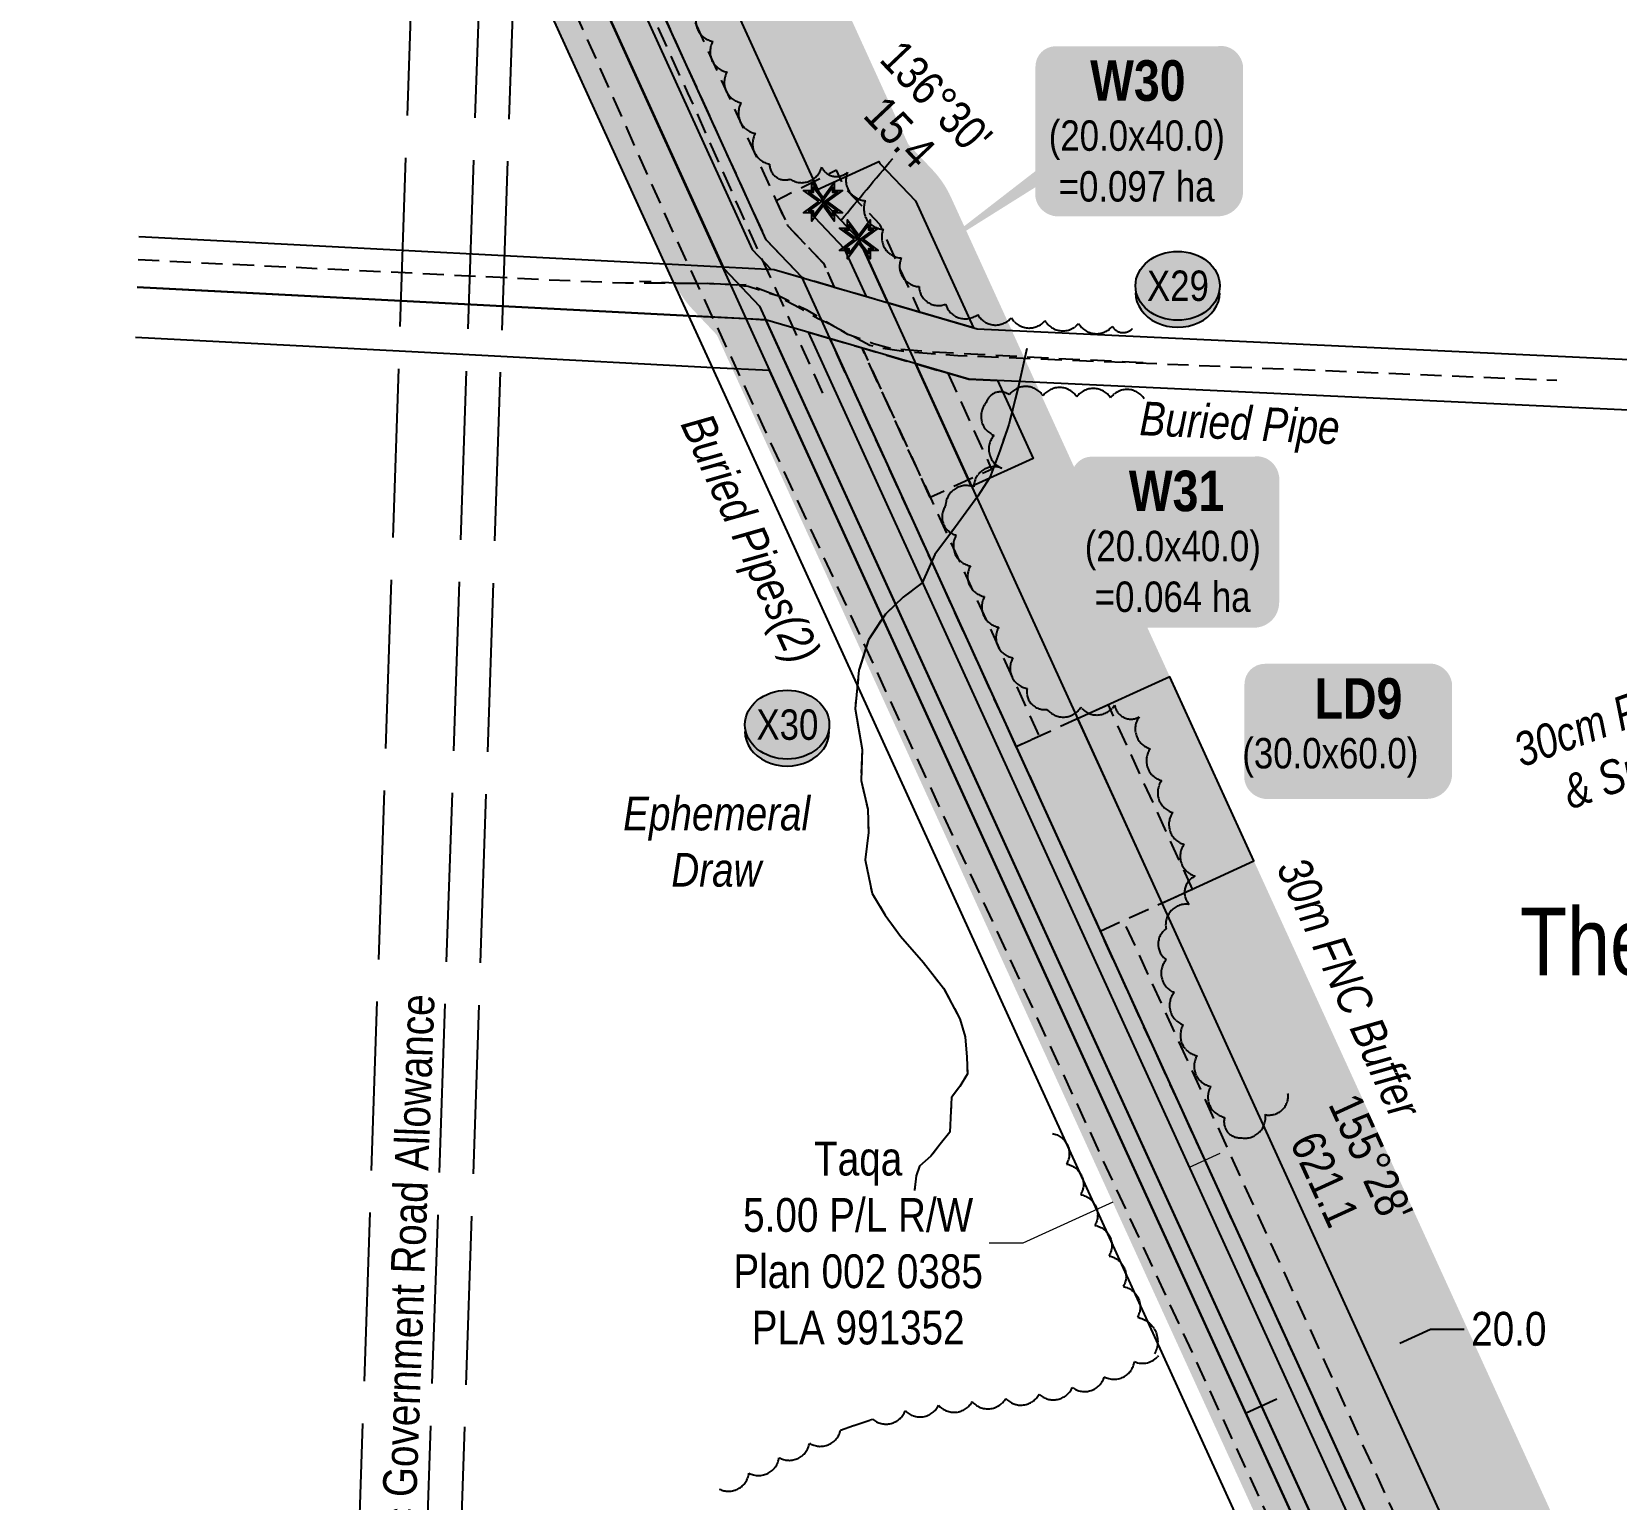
# Model space of a CAD drawing. Extents: x 347027 to 352250, y 6156875 to 6165050.
# Drawn here: x 350372 to 350841.2, y 6159494.6 to 6159929.2 of the extents above; entities that cross this region are included whole.
import ezdxf
from ezdxf.enums import TextEntityAlignment as Align

# ---------------------------------------------------------------- set-up
doc = ezdxf.new("R2010")
doc.units = 0
doc.header["$LTSCALE"] = 5
doc.header["$PDSIZE"] = 20
for name, pattern in [('0', [1, 1, 0]), ('foc-TOPO-ephemeral', [6.25, 3.125, -0.625, 0.625, -0.625, 0.625, -0.625]), ('foc-UNSURVEYED', [12.5, 10, -2.5]), ('HIDDEN2', [1.875, 1.25, -0.625]), ('UG_PIPE', [1.875, 1.25, -0.625])]:
    doc.linetypes.add(name, pattern=pattern)
doc.layers.get('Defpoints').update_dxf_attribs({"color": 9})
for name, color, linetype in [('AS-PIPE-UG', 44, 'UG_PIPE'), ('AS-PIPE-UG-T', 44, 'Continuous'), ('C-RW', 13, 'Continuous'), ('C-SYMBOL', 7, 'Continuous'), ('F-RW', 190, 'Continuous'), ('L-BD', 7, 'Continuous'), ('L-MON', 1, 'Continuous'), ('L-ROAD-T', 7, 'Continuous'), ('L-USEC', 7, 'foc-UNSURVEYED'), ('P-BUFFER-H 30m', 51, 'Continuous'), ('P-BUFFER-T', 40, 'Continuous'), ('P-CROSSINGS', 250, 'Continuous'), ('P-PROPOSED', 10, 'Continuous'), ('P-PROPOSED-H', 21, 'Continuous'), ('P-TEMP-BLOCKS', 250, 'Continuous'), ('P-TEMP-H', 41, 'Continuous'), ('P-TEMP_LOG DECK', 46, 'Continuous'), ('P-TEMP_WORKSPACE', 46, 'Continuous'), ('P-TXT', 4, 'Continuous'), ('P-WORKAREA', 113, 'Continuous'), ('P-WORKAREA-H', 111, 'Continuous'), ('T-BUSH', 110, '0'), ('T-BUSH-T', 110, 'Continuous'), ('T-DRAW', 143, 'foc-TOPO-ephemeral'), ('T-EXISTING TFA', 220, 'HIDDEN2'), ('T-WATER-T', 170, 'Continuous')]:
    doc.layers.add(name, color=color, linetype=linetype)
doc.layers.add('F-RW-T', color=190, linetype='Continuous', lineweight=9)
doc.styles.add('100L', font='ARIALN.TTF', dxfattribs={"height": 11})
doc.styles.add('175L', font='ARIALN.TTF', dxfattribs={"height": 20})
doc.styles.add('80', font='ARIALN.TTF', dxfattribs={"height": 10})
doc.styles.add('80CG', font='ARIALN.TTF', dxfattribs={"height": 10})
doc.styles.add('80L', font='ARIALN.TTF', dxfattribs={"height": 10})
doc.styles.add('BOLD', font='ARIALNB.TTF')
doc.styles.add('Crossing', font='ARIALN.TTF', dxfattribs={"height": 10})
doc.styles.add('foc-LtypeFont', font='ARIALN.TTF', dxfattribs={"height": 7.35})
doc.linetypes.add('foc-TOPO-flowdirection-NOLINE', pattern='A,0,[">",foc-LtypeFont,S=0.3,R=0,X=0,Y=-0.945],-20,[">",foc-LtypeFont,S=0.3,R=0,X=0,Y=-0.945],0', length=20)
doc.dimstyles.new('Compass 5 000', dxfattribs={"dimscale": 5, "dimtxt": 9, "dimasz": 2, "dimexe": 0.2, "dimexo": 0.0625, "dimgap": 0.5, "dimtad": 0, "dimtih": 1, "dimtoh": 1, "dimzin": 0, "dimdsep": 46, "dimtxsty": '80CG', "dimcen": 0.1, "dimse1": 1, "dimse2": 1, "dimclrd": 256, "dimclrt": 256, "dimaunit": 1, "dimadec": 4, "dimazin": 0, "dimtfac": 0.06, "dimtofl": 0, "dimtmove": 0, "dimatfit": 1, "dimfxl": 0.2, "dimtolj": 1, "dimtzin": 0, "dimlwd": -1, "dimarcsym": 0})

# ---------------------------------------------------------------- blocks, each defined once
blk = doc.blocks.new('*D56')
at = {"layer": 'Defpoints', "color": 0, "transparency": 16777216}
for p in [(350705.72, 6159588.75), (350776.06, 6159422.63), (350780.59, 6159424.69)]:
    blk.add_point(p, dxfattribs=at)
at = {"layer": 'F-RW-T', "transparency": 16777216}
for p, q in [((350714.82, 6159592.9), (350723.92, 6159597.05)), ((350692.1, 6159582.53), (350665.47, 6159570.38)), ((350665.47, 6159570.38), (350655.47, 6159570.38))]:
    blk.add_line(p, q, dxfattribs=at)
for points in [[(350714.13, 6159594.42), (350715.51, 6159591.39), (350705.72, 6159588.75)], [(350691.4, 6159584.05), (350692.79, 6159581.02), (350701.19, 6159586.68)]]:
    blk.add_solid(points, dxfattribs=at)
at = {"layer": 'F-RW-T', "transparency": 16777216, "insert": (350616.7, 6159570.38), "char_height": 10, "attachment_point": 5, "style": '80CG'}
blk.add_mtext('\\A1;Taqa\\P5.00 P/L R/W\\PPlan 002 0385\\PPLA 991352', dxfattribs=at)
blk = doc.blocks.new('TEMP')
h = blk.add_hatch(color=255)
h.dxf.hatch_style = 1
h.paths.add_polyline_path([(-1.152, -0.666), (-0.666, -0.666), (-0.666, -1.152), (0, -0.251), (0.666, -1.152), (0.666, -0.666), (1.152, -0.666), (0.251, 0), (1.152, 0.666), (0.666, 0.666), (0.666, 1.152), (0, 0.251), (-0.666, 1.152), (-0.666, 0.666), (-1.152, 0.666), (-0.251, 0)])
h = blk.add_hatch(color=1)
h.dxf.hatch_style = 1
h.paths.add_polyline_path([(-0.061, 0), (0.566, -0.849), (0.566, -0.357), (0, 0.061), (-0.849, -0.566), (-0.357, -0.566), (0.061, 0), (-0.566, 0.849), (-0.566, 0.357), (0, -0.061), (0.849, 0.566), (0.357, 0.566)])
at = {"color": 1}
for p, q in [((-0.083, 0), (0.083, 0)), ((0, 0.083), (0, -0.083))]:
    blk.add_line(p, q, dxfattribs=at)
at = {"color": 255, "flags": 128}
blk.add_lwpolyline([(-0.251, 0), (-1.152, 0.666), (-0.666, 0.666), (-0.666, 1.152), (0, 0.251), (0.666, 1.152), (0.666, 0.666), (1.152, 0.666), (0.251, 0), (1.152, -0.666), (0.666, -0.666), (0.666, -1.152), (0, -0.251), (-0.666, -1.152), (-0.666, -0.666), (-1.152, -0.666)], close=True, dxfattribs=at)
at = {"color": 1, "flags": 128}
blk.add_lwpolyline([(-0.083, 0), (-0.849, 0.566), (-0.566, 0.566), (-0.566, 0.849), (0, 0.083), (0.566, 0.849), (0.566, 0.566), (0.849, 0.566), (0.083, 0), (0.849, -0.566), (0.566, -0.566), (0.566, -0.849), (0, -0.083), (-0.566, -0.849), (-0.566, -0.566), (-0.849, -0.566)], close=True, dxfattribs=at)
blk = doc.blocks.new('xing2')
h = blk.add_hatch(color=50)
h.dxf.hatch_style = 1
edge = h.paths.add_edge_path()
edge.add_ellipse((0, 0), major_axis=(-12.5, 0), ratio=0.816297, start_angle=0, end_angle=360)
h = blk.add_hatch(color=250)
h.dxf.hatch_style = 1
edge = h.paths.add_edge_path()
edge.add_ellipse((0, -2.05), major_axis=(-12.5, 0), ratio=0.816297, start_angle=0, end_angle=180)
edge.add_line((12.5, -2.05), (12.5, 0))
edge.add_ellipse((0, 0), major_axis=(-12.5, 0), ratio=0.816297, start_angle=0, end_angle=180, ccw=False)
edge.add_line((-12.5, 0), (-12.5, -2.05))
at = {"color": 250}
blk.add_ellipse((0, 0), major_axis=(-12.5, 0), ratio=0.816297, dxfattribs=at)
blk.add_ellipse((0, -2.05), major_axis=(-12.5, 0), ratio=0.816297, start_param=0, end_param=3.141593, dxfattribs=at)
at = {"color": 250, "style": 'Crossing'}
blk.add_attdef('CROSSING', text='', height=9, dxfattribs=at).set_placement((0.09, 0.02), align=Align.MIDDLE_CENTER)
at = {"color": 250, "style": 'Crossing', "flags": 1}
for tag, p in [('OWNER', (0.09, -12.49)), ('DESCRIPTION', (0.09, -25.77)), ('LOCATION', (0.09, -39.3)), ('DWG_REF', (0.09, -52.84))]:
    blk.add_attdef(tag, text='', height=9, dxfattribs=at).set_placement(p, align=Align.MIDDLE_CENTER)
blk = doc.blocks.new('*U168')
h = blk.add_hatch(color=191)
edge = h.paths.add_edge_path()
edge.add_line((-24, -20), (24, -20))
edge.add_arc((24, -14), 6, 270, 360)
edge.add_line((30, -14), (30, 12.5))
edge.add_arc((24, 12.5), 6, 0, 90)
edge.add_line((24, 18.5), (-24, 18.5))
edge.add_arc((-24, 12.5), 6, 90, 180)
edge.add_line((-30, 12.5), (-30, -14))
edge.add_arc((-24, -14), 6, 180, 270)
at = {"color": 250, "flags": 128}
blk.add_lwpolyline([(-24, -20, 3, 3, 0), (24, -20, 3, 3, 0.414214), (30, -14, 3, 3, 0), (30, 12.5, 3, 0, 0.414214), (24, 18.5, 0, 0, 0), (-24, 18.5, 0, 0, 0.414214), (-30, 12.5, 0, 0, 0), (-30, -14, 0, 3, 0.414214)], format="xyseb", close=True, dxfattribs=at)
at = {"flags": 128}
blk.add_lwpolyline([(-29.93, -10.44, 0, 7.5, 0), (0, 0, 0, 0, 0)], format="xyseb", dxfattribs=at)
at = {"color": 250}
for tag, p, height, style in [('TEMP_AREA_W1_001', (-9.21, 2.24), 12, 'BOLD'), ('ENTER_TEXT_001', (-30.66, -12.47), 9, '80')]:
    blk.add_attdef(tag, p, '', height=height, dxfattribs=dict(at, style=style))
blk = doc.blocks.new('*U176')
h = blk.add_hatch(color=191)
edge = h.paths.add_edge_path()
edge.add_line((-24, -30.68), (24, -30.68))
edge.add_arc((24, -24.68), 6, 270, 360)
edge.add_line((30, -24.68), (30, 12.5))
edge.add_arc((24, 12.5), 6, 0, 90)
edge.add_line((24, 18.5), (-24, 18.5))
edge.add_arc((-24, 12.5), 6, 90, 180)
edge.add_line((-30, 12.5), (-30, -24.68))
edge.add_arc((-24, -24.68), 6, 180, 270)
at = {"flags": 128}
blk.add_lwpolyline([(-48.66, 19.61, 0, 7.5, 0), (0, 0, 0, 0, 0)], format="xyseb", dxfattribs=at)
at = {"color": 250, "flags": 128}
blk.add_lwpolyline([(-24, -30.68, 3, 3, 0), (24, -30.68, 3, 3, 0.414214), (30, -24.68, 3, 3, 0), (30, 12.5, 3, 0, 0.414214), (24, 18.5, 0, 0, 0), (-24, 18.5, 0, 0, 0.414214), (-30, 12.5, 0, 0, 0), (-30, -24.68, 0, 3, 0.414214)], format="xyseb", close=True, dxfattribs=at)
at = {"color": 250}
for tag, p, height, style in [('TEMP_AREA_W1_001', (-9.21, 2.24), 12, 'BOLD'), ('ENTER_TEXT_001', (-30.66, -12.47), 9, '80')]:
    blk.add_attdef(tag, p, '', height=height, dxfattribs=dict(at, style=style))
blk = doc.blocks.new('*U177')
h = blk.add_hatch(color=191)
edge = h.paths.add_edge_path()
edge.add_line((-24, -30.38), (24, -30.38))
edge.add_arc((24, -24.38), 6, 270, 360)
edge.add_line((30, -24.38), (30, 12.5))
edge.add_arc((24, 12.5), 6, 0, 90)
edge.add_line((24, 18.5), (-24, 18.5))
edge.add_arc((-24, 12.5), 6, 90, 180)
edge.add_line((-30, 12.5), (-30, -24.38))
edge.add_arc((-24, -24.38), 6, 180, 270)
at = {"color": 250, "flags": 128}
blk.add_lwpolyline([(-24, -30.38, 3, 3, 0), (24, -30.38, 3, 3, 0.414214), (30, -24.38, 3, 3, 0), (30, 12.5, 3, 0, 0.414214), (24, 18.5, 0, 0, 0), (-24, 18.5, 0, 0, 0.414214), (-30, 12.5, 0, 0, 0), (-30, -24.38, 0, 3, 0.414214)], format="xyseb", close=True, dxfattribs=at)
at = {"flags": 128}
blk.add_lwpolyline([(-62.72, -43.79, 0, 7.5, 0), (0, 0, 0, 0, 0)], format="xyseb", dxfattribs=at)
at = {"color": 250}
for tag, p, height, style in [('TEMP_AREA_W1_001', (-9.21, 2.24), 12, 'BOLD'), ('ENTER_TEXT_001', (-30.66, -12.47), 9, '80')]:
    blk.add_attdef(tag, p, '', height=height, dxfattribs=dict(at, style=style))
blk = doc.blocks.new('*D193')
at = {"layer": 'Defpoints', "color": 0, "transparency": 16777216}
for p in [(350563.86, 6159971.97), (350593.87, 6159906.13), (350575.68, 6159897.84)]:
    blk.add_point(p, dxfattribs=at)
at = {"layer": 'P-TXT', "transparency": 16777216}
for p, q in [((350572.96, 6159976.12), (350584.7, 6159981.47)), ((350584.7, 6159981.47), (350594.7, 6159981.47)), ((350536.57, 6159959.53), (350527.47, 6159955.38))]:
    blk.add_line(p, q, dxfattribs=at)
for points in [[(350572.27, 6159977.63), (350573.65, 6159974.6), (350563.86, 6159971.97)], [(350535.88, 6159961.05), (350537.26, 6159958.01), (350545.67, 6159963.68)]]:
    blk.add_solid(points, dxfattribs=at)
at = {"layer": 'P-TXT', "transparency": 16777216, "insert": (350607.9, 6159981.47), "char_height": 10, "attachment_point": 5, "style": '80CG'}
blk.add_mtext('\\A1;20.0', dxfattribs=at)
blk = doc.blocks.new('*D194')
at = {"layer": 'Defpoints', "color": 0, "transparency": 16777216}
for p in [(350767.96, 6159536.68), (350774.3, 6159522.8), (350756.11, 6159514.49)]:
    blk.add_point(p, dxfattribs=at)
at = {"layer": 'P-TXT', "transparency": 16777216}
for p, q in [((350777.06, 6159540.84), (350786.16, 6159544.99)), ((350786.16, 6159544.99), (350796.16, 6159544.99)), ((350740.68, 6159524.23), (350731.58, 6159520.08))]:
    blk.add_line(p, q, dxfattribs=at)
for points in [[(350776.37, 6159542.35), (350777.75, 6159539.32), (350767.96, 6159536.68)], [(350739.99, 6159525.75), (350741.37, 6159522.71), (350749.77, 6159528.38)]]:
    blk.add_solid(points, dxfattribs=at)
at = {"layer": 'P-TXT', "transparency": 16777216, "insert": (350809.36, 6159544.99), "char_height": 10, "attachment_point": 5, "style": '80CG'}
blk.add_mtext('\\A1;20.0', dxfattribs=at)

msp = doc.modelspace()

# ---------------------------------------------------------------- hatches: boundary and pattern name
at = {"layer": 'P-BUFFER-H 30m'}
h = msp.add_hatch(color=256, dxfattribs=at)
h.dxf.hatch_style = 1
edge = h.paths.add_edge_path()
edge.add_line((350561.679, 6159856.31), (350365.971, 6160285.611))
edge.add_line((350365.971, 6160285.611), (350220.064, 6160604.78))
edge.add_line((350220.064, 6160604.78), (350183.732, 6160605.048))
edge.add_arc((350183.953, 6160635.039), 29.992, 204.53263, 269.57728, ccw=False)
edge.add_line((350156.668, 6160622.586), (350114.564, 6160714.837))
edge.add_line((350114.564, 6160714.837), (349783.39, 6160716.713))
edge.add_arc((349766.947, 6160741.796), 29.992, 269.67404, 303.24652, ccw=False)
edge.add_line((349766.776, 6160711.805), (349618.728, 6160712.647))
edge.add_arc((349618.898, 6160742.639), 29.992, 216.84616, 269.67404, ccw=False)
edge.add_line((349594.897, 6160724.653), (349508.141, 6160840.428))
edge.add_line((349508.141, 6160840.428), (349357.079, 6160871.781))
edge.add_arc((349363.174, 6160901.148), 29.992, 207.25605, 258.27461, ccw=False)
edge.add_line((349336.512, 6160887.412), (348991.208, 6161557.689))
edge.add_arc((349017.87, 6161571.424), 29.992, 178.72983, 207.25605, ccw=False)
edge.add_line((348987.885, 6161572.089), (348997.625, 6162011.367))
edge.add_line((348997.625, 6162011.367), (348940.987, 6162170.886))
edge.add_arc((348969.25, 6162180.921), 29.992, 164.58089, 199.54752, ccw=False)
edge.add_line((348940.338, 6162188.895), (348956.07, 6162245.937))
edge.add_line((348956.07, 6162245.937), (348974.144, 6162772.889))
edge.add_arc((349004.119, 6162771.861), 29.992, 166.39178, 178.03557, ccw=False)
edge.add_line((348974.968, 6162778.918), (348986.248, 6162825.512))
edge.add_line((348986.248, 6162825.512), (348996.803, 6163215.55))
edge.add_arc((349026.784, 6163214.739), 29.992, 160.53883, 178.44987, ccw=False)
edge.add_line((348998.505, 6163224.731), (349019.062, 6163282.907))
edge.add_line((349019.062, 6163282.907), (349024.619, 6163391.279))
edge.add_line((349024.619, 6163391.279), (349029.381, 6163608.615))
edge.add_arc((349059.366, 6163607.958), 29.992, 178.04193, 178.74483, ccw=False)
edge.add_line((349029.392, 6163608.983), (349039.815, 6163913.859))
edge.add_line((349039.815, 6163913.859), (349023.271, 6163975.867))
edge.add_arc((349052.25, 6163983.598), 29.992, 178.00118, 194.93846, ccw=False)
edge.add_line((349022.276, 6163984.644), (349041.614, 6164538.74))
edge.add_arc((349071.588, 6164537.694), 29.992, 88.00118, 178.00118, ccw=False)
edge.add_line((349072.634, 6164567.668), (349092.616, 6164566.97))
edge.add_arc((349091.57, 6164536.996), 29.992, -1.99676, 88.00118, ccw=False)
edge.add_line((349121.544, 6164535.951), (349102.465, 6163988.719))
edge.add_line((349102.465, 6163988.719), (349118.972, 6163926.759))
edge.add_arc((349089.991, 6163919.038), 29.992, -1.95528, 14.91783, ccw=False)
edge.add_line((349119.966, 6163918.014), (349109.338, 6163606.697))
edge.add_line((349109.338, 6163606.697), (349104.563, 6163388.794))
edge.add_arc((349074.578, 6163389.451), 29.992, 357.06446, 358.74483, ccw=False)
edge.add_line((349104.531, 6163387.915), (349098.564, 6163271.561))
edge.add_arc((349068.612, 6163273.097), 29.992, 340.53887, 357.06446, ccw=False)
edge.add_line((349096.89, 6163263.105), (349076.539, 6163205.512))
edge.add_line((349076.539, 6163205.512), (349066.055, 6162818.071))
edge.add_arc((349036.074, 6162818.883), 29.992, 346.39619, 358.44987, ccw=False)
edge.add_line((349065.224, 6162811.828), (349053.905, 6162765.055))
edge.add_line((349053.905, 6162765.055), (349035.804, 6162237.302))
edge.add_arc((349005.829, 6162238.33), 29.992, 344.58089, 358.03557, ccw=False)
edge.add_line((349034.742, 6162230.356), (349021.628, 6162182.809))
edge.add_line((349021.628, 6162182.809), (349076.07, 6162029.474))
edge.add_arc((349047.807, 6162019.439), 29.992, -1.27017, 19.54752, ccw=False)
edge.add_line((349077.791, 6162018.775), (349068.13, 6161583.021))
edge.add_line((349068.13, 6161583.021), (349396.688, 6160945.244))
edge.add_line((349396.688, 6160945.244), (349542.899, 6160914.898))
edge.add_arc((349536.804, 6160885.531), 29.992, 36.84697, 78.27461, ccw=False)
edge.add_line((349560.805, 6160903.517), (349644.01, 6160792.484))
edge.add_line((349644.01, 6160792.484), (349731.34, 6160791.99))
edge.add_arc((349747.777, 6160766.903), 29.992, 89.67556, 123.23317, ccw=False)
edge.add_line((349747.947, 6160796.894), (350146.943, 6160794.635))
edge.add_arc((350146.773, 6160764.643), 29.992, 24.53468, 89.67556, ccw=False)
edge.add_line((350174.057, 6160777.097), (350216.192, 6160684.79))
edge.add_line((350216.192, 6160684.79), (350252.67, 6160684.52))
edge.add_arc((350252.448, 6160654.529), 29.992, 24.54495, 89.57728, ccw=False)
edge.add_line((350279.73, 6160666.988), (350438.731, 6160318.817))
edge.add_line((350438.731, 6160318.817), (350631.522, 6159895.841))
edge.add_line((350631.522, 6159895.841), (350638.648, 6159888.334))
edge.add_arc((350616.895, 6159867.686), 29.992, 24.5325, 43.50837, ccw=False)
edge.add_line((350644.18, 6159880.139), (350902.004, 6159315.244))
edge.add_line((350902.004, 6159315.244), (351126.157, 6158824.124))
edge.add_line((351126.157, 6158824.124), (351234.707, 6158605.614))
edge.add_arc((351207.847, 6158592.27), 29.992, 26.12968, 26.41697, ccw=False)
edge.add_line((351234.774, 6158605.479), (351316.752, 6158438.36))
edge.add_arc((351289.825, 6158425.151), 29.992, 18.81193, 26.12968, ccw=False)
edge.add_line((351318.215, 6158434.822), (351333.914, 6158388.739))
edge.add_arc((351305.524, 6158379.068), 29.992, -91.88401, 18.81193, ccw=False)
edge.add_line((351304.538, 6158349.092), (351283.175, 6158349.794))
edge.add_arc((351284.161, 6158379.77), 29.992, 198.81152, 268.11599, ccw=False)
edge.add_line((351255.771, 6158370.099), (351244.739, 6158402.484))
edge.add_line((351244.739, 6158402.484), (351188.214, 6158484.513))
edge.add_arc((351212.911, 6158501.531), 29.992, 204.53982, 214.57005, ccw=False)
edge.add_line((351185.628, 6158489.075), (351171.897, 6158519.148))
edge.add_arc((351199.18, 6158531.605), 29.992, 183.01043, 204.53982, ccw=False)
edge.add_line((351169.229, 6158530.03), (351167.605, 6158560.922))
edge.add_line((351167.605, 6158560.922), (351054.161, 6158789.274))
edge.add_arc((351081.021, 6158802.618), 29.992, 204.5325, 206.41791, ccw=False)
edge.add_line((351053.737, 6158790.165), (350829.242, 6159282.034))
edge.add_line((350829.242, 6159282.034), (350574.884, 6159839.335))
edge.add_line((350574.884, 6159839.335), (350567.748, 6159846.855))
edge.add_arc((350589.506, 6159867.498), 29.992, 201.9032, 223.4937, ccw=False)
at = {"layer": 'P-PROPOSED-H'}
h = msp.add_hatch(color=256, dxfattribs=at)
h.dxf.hatch_style = 1
h.paths.add_polyline_path([(349071.588, 6164537.694), (349091.57, 6164536.996), (349072.336, 6163985.307), (349089.991, 6163919.038), (349079.357, 6163607.538), (349074.578, 6163389.451), (349068.612, 6163273.097), (349046.686, 6163211.048), (349036.074, 6162818.883), (349024.036, 6162769.138), (349005.829, 6162238.33), (348990.204, 6162181.676), (349047.807, 6162019.439), (349037.976, 6161576.064), (349376.58, 6160918.786), (349536.804, 6160885.531), (349628.943, 6160762.577), (349747.609, 6160761.905), (349747.777, 6160766.903), (350146.773, 6160764.643), (350196.848, 6160654.939), (350252.448, 6160654.529), (350411.449, 6160306.358), (350606.313, 6159878.834), (350616.895, 6159867.686), (350874.72, 6159302.791), (351099.077, 6158811.223), (351207.847, 6158592.27), (351289.825, 6158425.151), (351305.524, 6158379.068), (351284.161, 6158379.77), (351271.791, 6158416.084), (351212.911, 6158501.531), (351199.18, 6158531.605), (351197.229, 6158568.702), (351081.021, 6158802.618), (350856.526, 6159294.487), (350600.089, 6159856.344), (350589.506, 6159867.498), (350393.255, 6160298.066), (350239.396, 6160634.63), (350183.953, 6160635.039), (350133.893, 6160744.72), (349767.107, 6160746.798), (349766.947, 6160741.796), (349618.898, 6160742.639), (349525.341, 6160867.49), (349363.174, 6160901.148), (349017.87, 6161571.424), (349027.731, 6162016.21), (348969.25, 6162180.921), (348985.923, 6162241.373), (349004.119, 6162771.861), (349016.143, 6162821.534), (349026.784, 6163214.739), (349048.792, 6163277.021), (349054.595, 6163390.182), (349059.366, 6163607.958), (349069.942, 6163917.287), (349052.25, 6163983.598), (349071.588, 6164537.694), (349091.57, 6164536.996)])
at = {"layer": 'P-TEMP-H'}
h = msp.add_hatch(color=256, dxfattribs=at)
h.dxf.hatch_style = 1
h.paths.add_polyline_path([(350625.469, 6159848.9), (350616.891, 6159867.684), (350606.313, 6159878.834), (350604.667, 6159882.446), (350622.861, 6159890.738), (350623.12, 6159890.17), (350633.695, 6159879.024), (350650.839, 6159841.46)])
h = msp.add_hatch(color=256, dxfattribs=at)
h.dxf.hatch_style = 1
h.paths.add_polyline_path([(350650.31, 6159794.473), (350633.706, 6159830.853), (350649.442, 6159826.238), (350657.974, 6159825.837), (350668.5, 6159802.775)])
h = msp.add_hatch(color=256, dxfattribs=at)
h.dxf.hatch_style = 1
h.paths.add_polyline_path([(350706.601, 6159671.14), (350733.886, 6159683.593), (350708.98, 6159738.163), (350681.695, 6159725.71)])
at = {"layer": 'P-WORKAREA-H'}
h = msp.add_hatch(color=256, dxfattribs=at)
h.dxf.hatch_style = 1
h.paths.add_polyline_path([(350208.296, 6160629.861), (350236.182, 6160629.631), (350585.305, 6159864.663), (350590.851, 6159858.818), (350591.826, 6159858.767), (350600.089, 6159856.344), (350589.506, 6159867.498), (350239.396, 6160634.63), (350206.006, 6160634.876)])
h = msp.add_hatch(color=256, dxfattribs=at)
h.dxf.hatch_style = 1
h.paths.add_polyline_path([(350608.326, 6159838.296), (350900.581, 6159197.964), (351081.021, 6158802.618), (351185.052, 6158593.213), (351179.354, 6158593.449), (351076.508, 6158800.467), (350896.033, 6159195.888), (350601.982, 6159840.157)])

# ---------------------------------------------------------------- linework, layer by layer
at = {"layer": 'AS-PIPE-UG', "flags": 128}
for points in [[(350606.233, 6159822.139), (350581.856, 6159876.103), (350566.294, 6159911.063), (350525.485, 6160000.319), (350489.242, 6160081.675), (350451.621, 6160162.819), (350393.162, 6160290.907), (350342.291, 6160403.923), (350307.912, 6160478.514), (350271.854, 6160556.687), (350225.734, 6160657.228), (350183.694, 6160750.235), (350178.989, 6160760.653), (350176.652, 6160765.131), (350174.165, 6160767.084), (350169.149, 6160767.253), (350159.026, 6160766.921), (350131.252, 6160766.156), (350038.434, 6160766.884), (349962.199, 6160767.153), (349911.572, 6160767.319), (349821.111, 6160768.301), (349768.205, 6160768.17), (349704.173, 6160766.324), (349645.277, 6160766.557), (349615.536, 6160766.894), (349602.678, 6160766.995), (349595.354, 6160767.123), (349591.057, 6160767.235), (349585.535, 6160768.048), (349582.122, 6160772.777), (349574.905, 6160783.175), (349560.098, 6160802.908), (349541.923, 6160826.232), (349527.078, 6160845.883), (349522.007, 6160852.699), (349517.984, 6160857.478), (349509.628, 6160859.383), (349501.753, 6160861.328), (349458.035, 6160870.269), (349397.689, 6160882.358), (349372.382, 6160887.911), (349363.03, 6160889.734), (349359.052, 6160890.461), (349355.841, 6160893.738), (349350.972, 6160902.952), (349326.169, 6160951.045), (349297.167, 6161008.625), (349263.323, 6161077.612), (349237.273, 6161132.678), (349206.647, 6161191.52), (349124.944, 6161351.368), (349033.772, 6161527.891), (349019.97, 6161555.459), (349012.16, 6161570.787), (349010.934, 6161579.501), (349012.873, 6161640.399), (349016.169, 6161754.347), (349018.203, 6161852.355), (349019.66, 6161927.098), (349021.134, 6162005.991), (349020.773, 6162015.835), (349016.857, 6162029.396), (348976.215, 6162143.455), (348970.748, 6162158.469), (348968.334, 6162166.274), (348964.911, 6162175.797), (348964.201, 6162182.671), (348966.936, 6162196.511), (348979.042, 6162236.427), (348979.873, 6162248.389), (348980.402, 6162266.585), (348981.091, 6162296.204), (348982.412, 6162332.921), (348996.658, 6162748.658), (348994.563, 6162773.577), (348996.214, 6162780.969), (348998.701, 6162789.867), (349000.157, 6162796.317), (349009.301, 6162832.048), (349010.858, 6162838.707), (349012.97, 6162849.73), (349016.052, 6162901.998), (349018.784, 6163063.771), (349022.035, 6163145.951), (349025.679, 6163219.387), (349026.925, 6163230.185), (349029.068, 6163235.561), (349033.709, 6163247.646), (349038.683, 6163261.26), (349043.091, 6163274.224), (349044.189, 6163284.381), (349045.101, 6163310.608), (349048.614, 6163392.995), (349052.321, 6163534.578), (349055.417, 6163647.465), (349059.034, 6163750.988), (349061.617, 6163816.331), (349060.481, 6163826.642), (349058.231, 6163843.244), (349056.507, 6163864.63), (349059.206, 6163928.427), (349055.245, 6163953.174), (349047.717, 6163973.031), (349047.366, 6163984.451), (349047.801, 6164003.503), (349048.981, 6164029.197), (349049.861, 6164060.916), (349053.619, 6164118.51), (349056.581, 6164219.829), (349059.451, 6164307.086), (349063.279, 6164397.644), (349064.376, 6164460.371), (349063.394, 6164486.11)], [(350087.781, 6160907.06), (350148.632, 6160782.437), (350167.089, 6160735.805), (350259.372, 6160537.734), (350318.794, 6160404.908), (350371.062, 6160289.011), (350432.423, 6160152.889), (350498.822, 6160011.45), (350561.886, 6159869.689), (350588.768, 6159811.79), (351156.225, 6158586.57), (351162.181, 6158572.518)], [(350403.492, 6159861.673), (350524.601, 6159855.747), (350547.822, 6159854.761), (350570.707, 6159854.718), (350577.854, 6159854.392), (350584.108, 6159853.765), (350593.465, 6159850.814), (350601.274, 6159846.91), (350609.477, 6159841.968), (350620.191, 6159836.375), (350623.068, 6159835.612), (350630.635, 6159834.482), (350646.249, 6159833.309), (350823.56, 6159825.939)], [(350701.114, 6159831.122), (350674.171, 6159832.427), (350650.105, 6159833.661), (350637.258, 6159834.384), (350626.675, 6159835.263), (350621.282, 6159836.699), (350613.684, 6159839.509), (350610.066, 6159841.646), (350604.685, 6159844.232), (350597.931, 6159848.065), (350591.935, 6159851.271), (350584.13, 6159854.181), (350580.728, 6159854.144), (350572.727, 6159854.457), (350564.788, 6159854.637), (350551.942, 6159855.209)]]:
    msp.add_lwpolyline(points, dxfattribs=at)
at = {"layer": 'C-RW', "flags": 128}
msp.add_lwpolyline([(350379.614, 6160291.836), (350576.901, 6159858.996), (350587.486, 6159847.839), (351067.481, 6158796.167), (351182.417, 6158564.812), (351184.354, 6158527.97), (351199.816, 6158494.106), (351258.264, 6158409.284), (351268.139, 6158380.296), (351284.161, 6158379.77), (351271.791, 6158416.084), (351212.911, 6158501.531), (351199.18, 6158531.605), (351197.229, 6158568.702), (351081.021, 6158802.618), (350600.089, 6159856.344), (350589.506, 6159867.498), (350393.255, 6160298.066)], dxfattribs=at)
at = {"layer": 'F-RW', "flags": 128}
for points in [[(350488.18, 6160053.646), (350583.414, 6159844.18), (350590.432, 6159828.805), (350878.272, 6159198.682), (351160.846, 6158579.151), (351162.707, 6158575.074), (351165.127, 6158569.773), (351199.816, 6158494.106), (351258.264, 6158409.284), (351268.139, 6158380.296), (351258.344, 6158380.619), (351252.16, 6158380.824), (351244.653, 6158402.495), (351186.718, 6158486.685), (351148.234, 6158570.658), (351142.008, 6158584.299), (350861.316, 6159199.235), (350573.548, 6159829.673), (350566.53, 6159845.046), (350142.198, 6160774.667)], [(350403.726, 6159868.541), (350428.824, 6159867.235), (350481.765, 6159864.485), (350511.895, 6159862.92), (350559.754, 6159860.433), (350576.646, 6159859.556), (350591.826, 6159858.767), (350651.925, 6159841.141), (351153.456, 6159817.586), (351170.044, 6159816.808), (351206.719, 6159815.088)], [(351206.213, 6159800.079), (351176.472, 6159801.474), (351159.884, 6159802.253), (350649.442, 6159826.238), (350589.294, 6159843.878), (350583.67, 6159844.168), (350566.783, 6159845.039), (350511.387, 6159847.925), (350481.256, 6159849.485), (350428.053, 6159852.254), (350403.215, 6159853.548)]]:
    msp.add_lwpolyline(points, dxfattribs=at)
at = {"layer": 'F-RW'}
for points in [[(350403.215, 6159853.548), (350481.256, 6159849.485), (350511.386, 6159847.917), (350566.783, 6159845.033), (350583.414, 6159844.18), (350589.294, 6159843.878), (350883.818, 6159198.498), (350936.258, 6159083.599), (351067.481, 6158796.167), (351165.766, 6158598.328)], [(351165.117, 6158579.033), (351160.846, 6158579.151), (350878.272, 6159198.682), (350590.432, 6159828.805), (350573.8, 6159829.659), (350510.88, 6159832.986), (350480.749, 6159834.547), (350402.705, 6159838.588)]]:
    msp.add_lwpolyline(points, dxfattribs=at)
at = {"layer": 'L-USEC'}
for p, q in [((350486.928, 6160016.741), (350459.652, 6159212.524)), ((350507.033, 6160016.059), (350479.757, 6159211.842)), ((350517.091, 6160015.718), (350489.815, 6159211.501))]:
    msp.add_line(p, q, dxfattribs=at)
at = {"layer": 'P-PROPOSED', "flags": 128}
msp.add_lwpolyline([(350411.449, 6160306.358), (350606.313, 6159878.834), (350616.895, 6159867.686), (350874.72, 6159302.791), (351099.077, 6158811.223), (351207.847, 6158592.27), (351289.825, 6158425.151), (351305.524, 6158379.068), (351284.161, 6158379.77), (351271.791, 6158416.084), (351212.911, 6158501.531), (351199.18, 6158531.605), (351197.229, 6158568.702), (351081.021, 6158802.618), (350856.526, 6159294.487), (350600.089, 6159856.344), (350589.506, 6159867.498), (350393.255, 6160298.066)], dxfattribs=at)
at = {"layer": 'P-TEMP-H', "flags": 128}
msp.add_lwpolyline([(350619.125, 6159850.761), (350612.694, 6159864.851), (350602.115, 6159876.002)], dxfattribs=at)
at = {"layer": 'P-TEMP_LOG DECK'}
msp.add_lwpolyline([(350706.601, 6159671.14), (350733.886, 6159683.593), (350708.98, 6159738.163), (350681.695, 6159725.71)], close=True, dxfattribs=at)
at = {"layer": 'P-TEMP_WORKSPACE', "flags": 128}
for points in [[(350625.469, 6159848.9), (350616.891, 6159867.684), (350606.313, 6159878.834), (350604.667, 6159882.446), (350622.861, 6159890.738), (350623.12, 6159890.17), (350633.695, 6159879.024), (350650.839, 6159841.46)], [(350650.31, 6159794.473), (350633.706, 6159830.853), (350649.442, 6159826.238), (350657.974, 6159825.837), (350668.5, 6159802.775)]]:
    msp.add_lwpolyline(points, close=True, dxfattribs=at)
for points in [[(350625.469, 6159848.9), (350616.895, 6159867.686), (350606.313, 6159878.834), (350604.667, 6159882.446)], [(350633.706, 6159830.853), (350650.31, 6159794.473)]]:
    msp.add_lwpolyline(points, dxfattribs=at)
at = {"layer": 'P-WORKAREA', "flags": 128}
msp.add_lwpolyline([(350208.296, 6160629.861), (350236.182, 6160629.631), (350585.305, 6159864.663), (350590.851, 6159858.818), (350591.826, 6159858.767), (350600.089, 6159856.344), (350589.506, 6159867.498), (350239.396, 6160634.63), (350206.006, 6160634.876)], close=True, dxfattribs=at)
at = {"layer": 'P-WORKAREA'}
msp.add_lwpolyline([(350608.326, 6159838.296), (350900.581, 6159197.964), (351081.021, 6158802.618), (351185.052, 6158593.213), (351179.354, 6158593.449), (351076.508, 6158800.467), (350896.033, 6159195.888), (350601.982, 6159840.157)], close=True, dxfattribs=at)
at = {"layer": 'T-BUSH', "flags": 128}
for points in [[(350257.157, 6160772.292, 0.5205671), (350247.175, 6160771.677, 0.5205671), (350237.194, 6160771.062, 0.5205671), (350231.852, 6160763.948, 0.5205671), (350226.769, 6160756.541, 0.5205671), (350217.978, 6160755.587, 0.5205671), (350222.705, 6160746.774, 0.5205671), (350227.432, 6160737.962, 0.5205671), (350228.166, 6160729.858, 0.5205671), (350220.696, 6160723.21, 0.5205671), (350214.241, 6160716.337, 0.5205671), (350218.205, 6160707.156, 0.5205671), (350222.17, 6160697.975, 0.5205671), (350226.271, 6160688.856, 0.5205671), (350230.49, 6160679.79, 0.5205671), (350234.709, 6160670.723, 0.5205671), (350238.928, 6160661.657, 0.5205671), (350243.147, 6160652.591, 0.5205671), (350247.366, 6160643.524, 0.5205671), (350251.585, 6160634.458, 0.5205671), (350255.805, 6160625.391, 0.5205671), (350260.024, 6160616.325, 0.5205671), (350264.243, 6160607.259, 0.5205671), (350268.462, 6160598.192, 0.5205671), (350272.681, 6160589.126, 0.5205671), (350276.9, 6160580.059, 0.5205671), (350281.119, 6160570.993, 0.5205671), (350289.273, 6160572.098, 0.5205671), (350298.495, 6160575.966, 0.5205671), (350304.553, 6160570.655, 0.5205671), (350309.432, 6160561.926, 0.5205671), (350314.312, 6160553.198, 0.5205671), (350319.192, 6160544.469, 0.5205671), (350324.071, 6160535.74, 0.5205671), (350328.951, 6160527.012, 0.5205671), (350329.798, 6160519.289, 0.5205671), (350321.391, 6160513.874, 0.5205671), (350312.984, 6160508.459, 0.5205671), (350311.44, 6160501.002, 0.5205671), (350315.518, 6160491.871, 0.5205671), (350319.597, 6160482.74, 0.5205671), (350323.675, 6160473.61, 0.5205671), (350327.947, 6160464.569, 0.5205671), (350332.261, 6160455.547, 0.5205671), (350336.576, 6160446.526, 0.5205671), (350340.89, 6160437.504, 0.5205671), (350345.204, 6160428.483, 0.5205671), (350349.518, 6160419.461, 0.5205671), (350353.833, 6160410.44, 0.5205671), (350358.085, 6160401.39, 0.5205671), (350362.032, 6160392.202, 0.5205671), (350365.978, 6160383.014, 0.5205671), (350369.925, 6160373.825, 0.5205671), (350373.871, 6160364.637, 0.5205671), (350377.818, 6160355.449, 0.5205671), (350381.764, 6160346.261, 0.5205671), (350385.865, 6160337.141, 0.5205671), (350390.056, 6160328.062, 0.5205671), (350394.248, 6160318.983, 0.5205671), (350398.439, 6160309.903, 0.5205671), (350402.631, 6160300.824, 0.5205671), (350406.822, 6160291.745, 0.5205671), (350411.013, 6160282.666, 0.5205671), (350415.205, 6160273.586, 0.5205671), (350419.396, 6160264.507, 0.5205671), (350423.682, 6160255.473, 0.5205671), (350427.999, 6160246.452, 0.5205671), (350432.315, 6160237.432, 0.5205671), (350436.632, 6160228.411, 0.5205671), (350440.949, 6160219.391, 0.5205671), (350445.265, 6160210.371, 0.5205671), (350449.582, 6160201.35, 0.5205671), (350453.899, 6160192.33, 0.5205671), (350458.215, 6160183.31, 0.5205671), (350462.532, 6160174.289, 0.5205671), (350466.848, 6160165.269, 0.5205671), (350471.165, 6160156.249, 0.5205671), (350475.828, 6160147.984, 0.5205671), (350485.48, 6160150.601, 0.5205671), (350494.749, 6160152.242, 0.5205671), (350500.048, 6160143.761, 0.5205671), (350505.347, 6160135.28, 0.5205671), (350510.646, 6160126.8, 0.5205671), (350515.945, 6160118.319, 0.5205671), (350520.91, 6160109.725, 0.5205671), (350521.901, 6160099.774, 0.5205671), (350522.406, 6160089.91, 0.5205671), (350518.022, 6160080.922, 0.5205671), (350519.137, 6160071.819, 0.5205671), (350523.141, 6160062.656, 0.5205671), (350527.145, 6160053.492, 0.5205671), (350531.149, 6160044.329, 0.5205671), (350535.154, 6160035.166, 0.5205671), (350539.158, 6160026.003, 0.5205671), (350541.389, 6160017.099, 0.5205671), (350538.176, 6160008.934, 0.5205671), (350541.846, 6159999.632, 0.5205671), (350545.517, 6159990.33, 0.5205671), (350549.187, 6159981.028, 0.5205671), (350552.857, 6159971.726, 0.5205671), (350556.893, 6159962.58, 0.5205671), (350561.09, 6159953.504, 0.5205671), (350565.287, 6159944.427, 0.5205671), (350569.484, 6159935.351, 0.5205671), (350573.682, 6159926.274, 0.5205671), (350577.879, 6159917.198, 0.5205671), (350582.076, 6159908.121, 0.5205671), (350586.273, 6159899.044, 0.5205671), (350590.47, 6159889.968, 0.5205671), (350596.551, 6159885.504, 0.5205671), (350605.901, 6159889.05, 0.5205671), (350613.563, 6159887.587, 0.5205671), (350618.86, 6159879.105, 0.5205671), (350624.157, 6159870.624, 0.5205671), (350629.454, 6159862.142, 0.5205671), (350634.751, 6159853.66, 0.5205671), (350642.591, 6159848.44, 0.5205671), (350652.109, 6159845.374, 0.5205671), (350662.058, 6159844.449, 0.5205671), (350672.022, 6159843.601, 0.5205671), (350681.986, 6159842.753, 0.5205671), (350691.95, 6159841.906, 0.5205671), (350698.041, 6159841.387, 0.5205671)], [(350701.429, 6159820.448, 0.5205671), (350691.433, 6159820.748, 0.5205671), (350681.438, 6159821.048, 0.5205671), (350671.442, 6159821.348, 0.5205671), (350661.447, 6159821.648, 0.5205671), (350654.633, 6159819.355, 0.5205671), (350656.941, 6159809.625, 0.5205671), (350659.218, 6159799.906, 0.5205671), (350650.905, 6159794.349, 0.5205671), (350642.591, 6159788.792, 0.5205671), (350645.719, 6159780.02, 0.5205671), (350649.922, 6159770.945, 0.5205671), (350654.124, 6159761.871, 0.5205671), (350658.326, 6159752.797, 0.5205671), (350662.528, 6159743.723, 0.5205671), (350666.731, 6159734.649, 0.5205671), (350672.664, 6159728.482, 0.5205671), (350682.644, 6159729.111, 0.5205671), (350692.624, 6159729.74, 0.5205671), (350699.874, 6159726.239, 0.5205671), (350703.202, 6159716.809, 0.5205671), (350706.53, 6159707.38, 0.5205671), (350709.858, 6159697.95, 0.5205671), (350713.186, 6159688.52, 0.5205671), (350716.514, 6159679.09, 0.5205671), (350714.753, 6159670.742, 0.5205671), (350707.875, 6159663.483, 0.5205671), (350707.916, 6159654.392, 0.5205671), (350710.299, 6159644.68, 0.5205671), (350712.965, 6159635.065, 0.5205671), (350717.051, 6159625.938, 0.5205671), (350721.137, 6159616.811, 0.5205671), (350725.223, 6159607.684, 0.5205671), (350729.932, 6159601.646, 0.5205671), (350737.236, 6159608.477, 0.5205671), (350743.96, 6159614.764, 0.5205671)], [(350674.206, 6159602.92, -0.5205671), (350678.403, 6159593.846, -0.5205671), (350682.6, 6159584.772, -0.5205671), (350686.796, 6159575.698, -0.5205671), (350690.993, 6159566.624, -0.5205671), (350695.19, 6159557.55, -0.5205671), (350699.387, 6159548.476, -0.5205671), (350704.403, 6159537.63, -0.5205671)], [(350575.558, 6159497.618, 0.520567), (350584.374, 6159502.333, 0.5205671), (350593.262, 6159506.911, 0.5205671), (350602.288, 6159511.208, 0.5205671), (350611.508, 6159515.069), (350620.958, 6159518.325, 0.5205671), (350630.641, 6159520.803, 0.5205671), (350640.503, 6159522.424, 0.5205671), (350650.442, 6159523.507, 0.5205671), (350660.393, 6159524.466, 0.5205671), (350670.311, 6159525.714, 0.5205671), (350680.108, 6159527.688, 0.5205671), (350689.585, 6159530.842, 0.5205671), (350698.5, 6159535.353, 0.3363682), (350705.661, 6159537.119, 0.3363682)]]:
    msp.add_lwpolyline(points, format="xyb", dxfattribs=at)
at = {"layer": 'T-DRAW', "flags": 128}
msp.add_lwpolyline([(350666.649, 6159835.353), (350664.114, 6159823.808), (350661.275, 6159812.827), (350658.633, 6159805.008), (350655.704, 6159797.18), (350652.135, 6159791.628), (350645.514, 6159782.546), (350639.441, 6159774.34), (350635.669, 6159765.914), (350630.053, 6159761.737), (350624.749, 6159756.709), (350619.806, 6159749.11), (350616.909, 6159740.135), (350615.807, 6159728.631), (350617.873, 6159716.645), (350617.565, 6159707.459), (350619.532, 6159698.912), (350619.73, 6159692.034), (350618.815, 6159683.977), (350620.824, 6159673.997), (350624.739, 6159667.514), (350629.219, 6159661.333), (350636.041, 6159653.5), (350641.996, 6159645.928), (350646.845, 6159636.89), (350648.435, 6159631.487), (350648.895, 6159625.477), (350649.035, 6159620.606), (350646.85, 6159616.814), (350644.362, 6159613.588), (350644.191, 6159609.567), (350643.8, 6159603.247), (350641.033, 6159599.725), (350638.267, 6159596.204), (350634.911, 6159593.239), (350633.847, 6159590.34), (350633.398, 6159586.026)], dxfattribs=at)
at = {"layer": 'T-DRAW', "linetype": 'foc-TOPO-flowdirection-NOLINE', "flags": 128}
msp.add_lwpolyline([(350666.649, 6159835.353), (350664.114, 6159823.808), (350661.275, 6159812.827), (350658.633, 6159805.008), (350655.704, 6159797.18), (350652.135, 6159791.628), (350645.514, 6159782.546), (350639.441, 6159774.34), (350635.669, 6159765.914), (350630.053, 6159761.737), (350624.749, 6159756.709), (350619.806, 6159749.11), (350616.909, 6159740.135), (350615.807, 6159728.631), (350617.873, 6159716.645), (350617.565, 6159707.459), (350619.532, 6159698.912), (350619.73, 6159692.034), (350618.815, 6159683.977), (350620.824, 6159673.997), (350624.739, 6159667.514), (350629.219, 6159661.333), (350636.041, 6159653.5), (350641.996, 6159645.928), (350646.845, 6159636.89), (350648.435, 6159631.487), (350648.895, 6159625.477), (350649.035, 6159620.606), (350646.85, 6159616.814), (350644.362, 6159613.588), (350644.191, 6159609.567), (350643.8, 6159603.247), (350641.033, 6159599.725), (350638.267, 6159596.204), (350634.911, 6159593.239), (350633.847, 6159590.34), (350633.398, 6159586.026)], dxfattribs=at)
at = {"layer": 'T-EXISTING TFA', "flags": 128}
for points in [[(350609.605, 6159853.553), (350600.089, 6159856.344), (350589.506, 6159867.498), (350490.96, 6160083.704), (350497.697, 6160086.781), (350595.809, 6159871.749), (350606.39, 6159860.597)], [(350592.457, 6159879.103), (350595.809, 6159871.749), (350606.39, 6159860.597), (350609.605, 6159853.553), (350634.981, 6159846.111), (350623.194, 6159871.936), (350612.616, 6159883.085), (350610.317, 6159888.13)], [(350663.501, 6159717.406), (350608.326, 6159838.296), (350617.84, 6159835.506), (350670.323, 6159720.52)], [(350638.037, 6159791.253), (350617.84, 6159835.506), (350643.218, 6159828.063), (350656.228, 6159799.555)], [(350688.408, 6159662.836), (350695.229, 6159665.949), (350863.348, 6159297.6), (350856.565, 6159294.402)]]:
    msp.add_lwpolyline(points, close=True, dxfattribs=at)
at = {"layer": 'T-EXISTING TFA'}
msp.add_lwpolyline([(350688.408, 6159662.836), (350715.693, 6159675.289), (350690.786, 6159729.86), (350663.501, 6159717.406)], close=True, dxfattribs=at)

# ---------------------------------------------------------------- block references
at = {"layer": 'L-MON', "xscale": 4.998775000000006, "yscale": 4.998775000000006, "zscale": 4.998775000000006}
for p in [(350606.313, 6159878.834), (350616.895, 6159867.686)]:
    msp.add_blockref('TEMP', p, dxfattribs=at)
at = {"layer": 'P-CROSSINGS', "xscale": 0.9994927142757499, "yscale": 0.9994927142757499, "zscale": 0.9994927142757499}
for p, values in [((350711.305, 6159853.909), {'CROSSING': 'X29'}), ((350595.669, 6159723.956), {'CROSSING': 'X30'})]:
    msp.add_blockref('xing2', p, dxfattribs=at).add_auto_attribs(values)
at = {"layer": 'P-TEMP-BLOCKS'}
ref = msp.add_blockref('*U177', (350699.202, 6159906.356), dxfattribs=dict(at, xscale=0.999755, yscale=0.999755, zscale=0.999755))
ref.add_attrib('TEMP_AREA_W1_001', 'W30', (350685.388, 6159908.702), dxfattribs={"layer": '0', "color": 250, "height": 11.9971, "style": 'BOLD'})
ref.add_attrib('ENTER_TEXT_001', '(20.0x40.0)', (350673.132, 6159893.889), dxfattribs={"layer": '0', "color": 250, "height": 8.9978, "style": '80'})
ref.add_attrib('ENTER_TEXT_002', '=0.097 ha', (350676.072, 6159878.856), dxfattribs={"layer": '0', "color": 250, "height": 8.9978, "style": '80'})
ref = msp.add_blockref('*U176', (350709.872, 6159784.834), dxfattribs=dict(at, xscale=0.999755, yscale=0.999755, zscale=0.999755))
ref.add_attrib('TEMP_AREA_W1_001', 'W31', (350696.84, 6159787.18), dxfattribs={"layer": '0', "color": 250, "height": 11.9971, "style": 'BOLD'})
ref.add_attrib('ENTER_TEXT_001', '(20.0x40.0)', (350683.802, 6159772.367), dxfattribs={"layer": '0', "color": 250, "height": 8.9978, "style": '80'})
ref.add_attrib('ENTER_TEXT_002', '=0.064 ha', (350686.742, 6159757.334), dxfattribs={"layer": '0', "color": 250, "height": 8.9978, "style": '80'})
at = {"layer": 'P-TEMP-BLOCKS', "xscale": 0.999755, "yscale": 0.999755, "zscale": 0.999755}
msp.add_blockref('*U168', (350761.089, 6159723.476), dxfattribs=at).add_auto_attribs({'TEMP_AREA_W1_001': 'LD9', 'ENTER_TEXT_001': '(30.0x60.0)'})

# ---------------------------------------------------------------- texts
at = {"layer": 'AS-PIPE-UG-T', "char_height": 9.99755, "attachment_point": 1, "style": '80L'}
for s, width, insert, rotation in [('\\pi0.31337;{\\fArial Narrow|b0|i1|c0|p34;Buried Pipe}', 59.05035, (350700.048, 6159819.712), 357.30972), ('\\pi0.31811;{\\fArial Narrow|b0|i1|c0|p34;Buried Pipes(2)}', 78.40707, (350572.942, 6159817.398), 294.52996)]:
    msp.add_mtext_dynamic_manual_height_columns(s, width=width, gutter_width=50.012, heights=[0], dxfattribs=dict(at, insert=insert, rotation=rotation))
at = {"layer": 'C-SYMBOL', "color": 3, "style": '175L'}
msp.add_text('Theor. N.W.1/4 Sec. 5-76-9-W.6M.', height=20, dxfattribs=at).set_placement((350989.577, 6159643.721), align=Align.BOTTOM_CENTER)
at = {"layer": 'L-BD', "color": 6, "style": '80L'}
for s, rotation, p in [("136°30'", 313.5084, (350639.901, 6159909.69)), ('15.4', 313.5084, (350629.025, 6159899.366)), ("155°28'", 294.5325, (350768.545, 6159595.616)), ('621.1', 294.5325, (350754.902, 6159589.389))]:
    msp.add_text(s, height=9.9974, rotation=rotation, dxfattribs=at).set_placement(p, align=Align.MIDDLE)
at = {"layer": 'L-ROAD-T', "style": '80L'}
msp.add_text('Theoretic Government Road Allowance', height=9.99755, rotation=87.92523, dxfattribs=at).set_placement((350482.679, 6159544.254), align=Align.MIDDLE_CENTER)
at = {"layer": 'P-BUFFER-T', "insert": (350749.359, 6159686.082), "char_height": 9.99755, "attachment_point": 1, "rotation": 294.52996, "style": '80L'}
msp.add_mtext_dynamic_manual_height_columns('\\pi0.37469;{\\fArial Narrow|b0|i1|c0|p34;30m FNC Buffer}', width=83.85316, gutter_width=50.012, heights=[0], dxfattribs=at)
at = {"layer": 'T-BUSH-T', "insert": (350809.395, 6159720.502), "char_height": 9.99755, "attachment_point": 1, "rotation": 20, "style": '100L'}
msp.add_mtext_dynamic_manual_height_columns('\\pi0.37972;{\\fArial Narrow|b0|i1|c0|p34;30cm Poplar\\P\\pi9.7499;& Spruce}', width=65.42299, gutter_width=55.013, heights=[0], dxfattribs=at)
at = {"layer": 'T-WATER-T', "insert": (350544.804, 6159702.652), "char_height": 9.99755, "attachment_point": 1, "style": '100L'}
msp.add_mtext_dynamic_manual_height_columns('\\pi2.3117;{\\fArial Narrow|b0|i1|c0|p34;Ephemeral \\P\\pi16.575;Draw}', width=59.93733, gutter_width=55.013, heights=[0], dxfattribs=at)

# ---------------------------------------------------------------- dimensions: what is measured, and where the dimension line sits
at = {"layer": 'F-RW-T'}
dim = msp.add_linear_dim(base=(350705.723, 6159588.751), p1=(350776.063, 6159422.626), p2=(350780.592, 6159424.693), angle=24.52996, text='Taqa\\P5.00 P/L R/W\\PPlan 002 0385\\PPLA 991352', dimstyle='Compass 5 000', dxfattribs=at)
dim.commit()
dim.dimension.update_dxf_attribs({"geometry": '*D56', "text_midpoint": (350616.698, 6159570.38), "dimtype": 161})
at = {"layer": 'P-TXT'}
dim = msp.add_linear_dim(base=(350563.862, 6159971.971), p1=(350575.676, 6159897.841), p2=(350593.87, 6159906.134), angle=24.50332, text='20.0', dimstyle='Compass 5 000', dxfattribs=at)
dim.commit()
dim.dimension.update_dxf_attribs({"geometry": '*D193', "text_midpoint": (350607.904, 6159981.468), "dimtype": 161})
dim = msp.add_aligned_dim(p1=(350756.113, 6159514.494), p2=(350774.303, 6159522.796), distance=15.266, text='20.0', dimstyle='Compass 5 000', dxfattribs=at)
dim.commit()
dim.dimension.update_dxf_attribs({"geometry": '*D194', "text_midpoint": (350809.365, 6159544.988)})

# ---------------------------------------------------------------- leaders
at = {"layer": 'L-BD', "color": 2, "path_type": 1}
msp.add_leader([(350611.602, 6159873.259), (350626.933, 6159891.635)], dimstyle='Compass 5 000', override={"dimgap": 0.5, "dimtad": 0}, dxfattribs=at)

doc.saveas('drawing.dxf')
